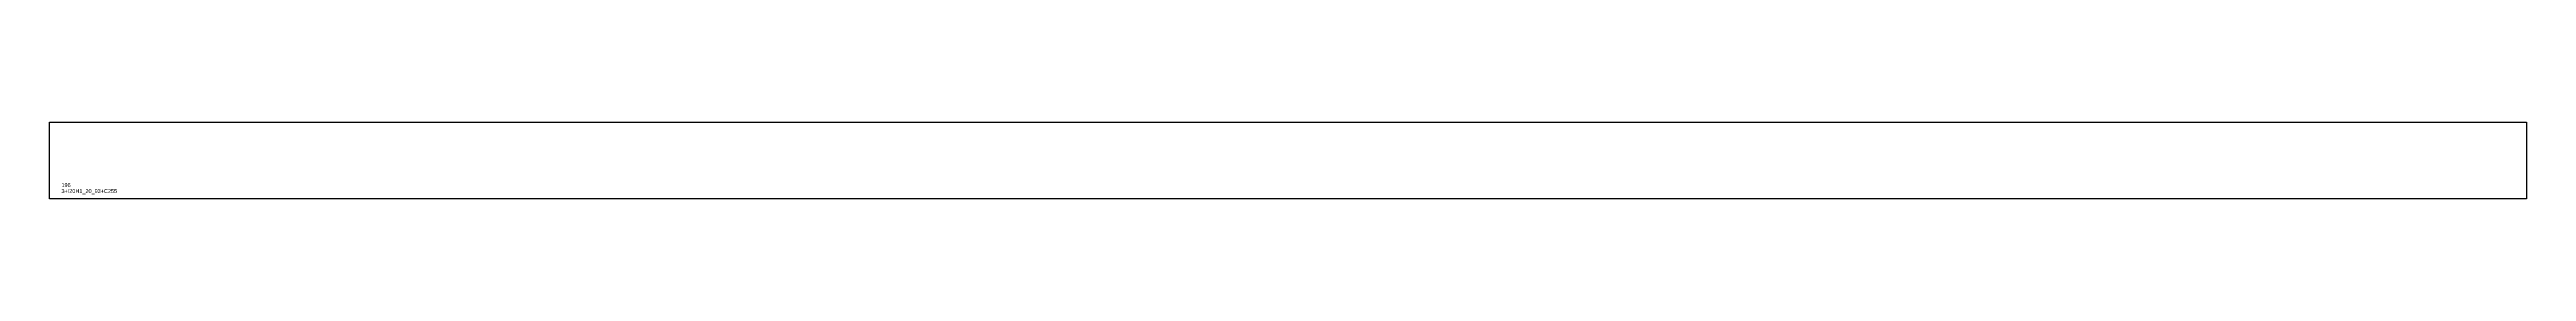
# Model space of a CAD drawing. Extents: x 0 to 6222, y 0 to 194.
import ezdxf

# ---------------------------------------------------------------- set-up
doc = ezdxf.new("R2010")
doc.units = 0
for name, color, linetype in [('CUT', 7, 'CONTINUOUS'), ('SCRIBE', 3, 'CONTINUOUS'), ('TEXT', 7, 'CONTINUOUS')]:
    doc.layers.add(name, color=color, linetype=linetype)

msp = doc.modelspace()

# ---------------------------------------------------------------- linework, layer by layer
at = {"layer": 'CUT', "color": 7, "linetype": 'CONTINUOUS'}
msp.add_lwpolyline([(0, 0), (0, 194), (6222, 194), (6222, 0)], close=True, dxfattribs=at)

# ---------------------------------------------------------------- texts
at = {"layer": 'SCRIBE', "color": 3}
msp.add_text('196', height=10, dxfattribs=at).set_placement((30, 30))
at = {"layer": 'TEXT', "color": 7}
msp.add_text('3+I20H1_20_93+C255', height=10, dxfattribs=at).set_placement((30, 15))

doc.saveas('drawing.dxf')
